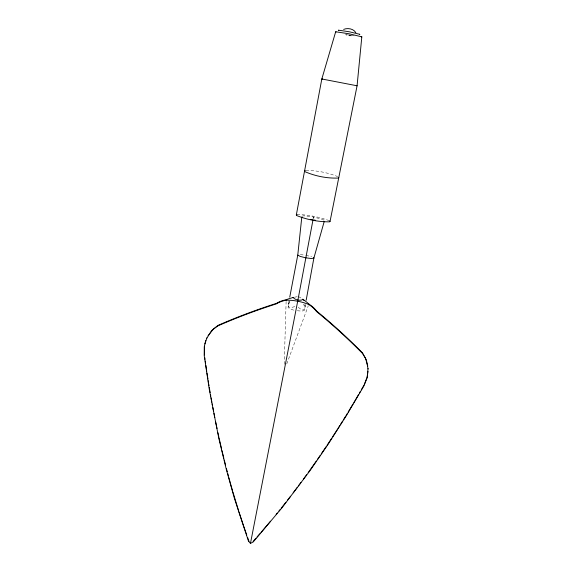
<?xml version="1.0" encoding="UTF-8"?>
<svg xmlns="http://www.w3.org/2000/svg" width="572" height="572" viewBox="0 0 572 572"><rect width="100%" height="100%" fill="white"/><g stroke="black" fill="none" stroke-linecap="round" stroke-linejoin="round"><path stroke-width="0.43" stroke-dasharray="2.86 2.15" d="M284.212 364.321L286.122 301.53M313.191 218.382L313.377 216.988L310.474 216.481L303.546 215.816L301.887 216.216L302.202 216.652M305.548 304.84L304.204 310.589L301.823 311.125L295.796 310.625M304.947 303.646L305.076 307.572L304.447 309.266C302.13 311.54 299.664 307.779 297.454 306.978M289.01 301.022L288.073 307.514L290.047 308.88L293.665 310.146M313.041 218.733L313.377 216.988L323.023 219.548L324.488 220.549L324.081 220.842M286.765 363.921L308.287 305.755M289.947 300.786L288.374 304.39L288.324 306.192C289.561 309.166 293.243 306.52 295.531 306.613M288.267 304.94L288.889 303.217L291.348 302.13M294.408 297.204L297.654 296.653M305.927 170.47C316.673 170.392 327.649 172.551 337.616 176.555M297.025 214.614C307.836 214.593 318.783 216.845 328.914 220.563M351.944 35.85L348.491 35.657L345.452 34.649M300.3 254.583L305.319 255.183M348.491 35.657L350.107 35.879M351.866 35.443L354.218 35.857M348.527 34.813L351.029 35.285M346.039 34.32L347.697 34.649M306.013 255.305L311.626 256.749M298.47 296.539L302.066 298.663M303.21 304.39L305.048 306.299L304.983 308.129"/><path stroke-width="0.86" d="M368.032 368.432L367.167 377.713L363.921 385.878L346.353 415.665L328.414 443.843L310.146 470.463L282.16 507.593L253.16 542.013L250.464 543.4L248.484 541.141L234.477 498.62L226.233 469.133L218.819 438.359L209.345 389.718L204.204 355.57L204.261 346.782L205.848 340.54M361.819 36.83L357.078 85.786L330.044 221.443L329.472 221.85C318.389 221.893 307.057 219.684 296.761 215.587L296.317 214.993L321.822 78.979L335.685 31.767L348.984 33.769L361.819 36.83L361.261 36.873M204.469 346.239L204.411 355.019M368.011 371.342L367.145 377.134L364.242 384.634M324.245 221.4L313.878 258.086L311.418 258.53L305.648 257.808L299.985 256.342L297.783 255.012L301.794 217.103M367.789 366.13L365.379 358.058L362.505 353.439A513.785 379.472 20.5 0 0 316.566 311.554A27.163 24.753 9.3 0 0 308.837 304.59L308.901 304.097L306.914 302.295L302.781 299.12M306.163 300.264L313.864 258.172M289.754 297.14L297.769 255.091M312.998 219.805L297.683 301.272L250.464 543.4M217.768 325.933A509.616 376.254 -0.5 0 1 276.283 303.882A27.163 24.753 9.7 0 1 286.079 300.257L286.172 299.764L288.645 298.813L293.593 297.368M204.819 343.886L206.928 337.823M206.721 338.359L211.576 330.63L217.953 325.404A509.001 375.99 -0.5 0 1 276.39 303.389M355.62 399.621L358.673 394.344M359.545 392.835L360.424 391.327M361.297 389.818L363.914 385.292M346.367 415.05L347.247 413.585M348.126 412.112L352.981 404.046M353.861 402.574L355.183 400.371M337.923 428.571L339.797 425.568M340.733 424.067L342.614 421.056M343.55 419.555L345.896 415.801M208.051 335.778L213.335 329.157L217.76 325.918M331.767 438.088L327.02 445.323M332.718 436.622L337.451 429.322M320.327 455.262L317.331 459.595M321.278 453.846L326.061 446.746M316.309 461.053L308.151 472.622M303.525 478.986L306.606 474.739M293.193 492.828L297.333 487.33M298.37 485.957L300.958 482.525M285.907 502.223L281.138 508.265M287.466 500.221L290.597 496.224M276.133 514.428L277.248 513.055M278.914 511.003L280.03 509.631M270.556 521.199L261.011 532.418M255.941 538.223L253.067 541.505M257.064 536.936L259.888 533.712M338.788 177.563L338.224 178.064C326.977 178.478 315.308 176.169 304.99 171.686L304.569 170.992L305.312 170.535M296.317 214.993L297.025 214.614M343.636 29.408C347.669 27.685 353.489 28.693 355.834 32.625M359.416 34.363L359.867 34.32L349.342 31.782L338.424 30.166L338.781 30.359M322.494 79.022L321.822 78.979L357.078 85.786L356.356 85.564M313.735 219.934L315.215 220.191M310.789 219.341L312.262 219.648M335.685 31.767L336.122 31.996M329.472 220.828L330.044 221.443M362.491 352.888L366.43 360.067L368.046 369.004M313.635 257.707L313.878 258.086M249.042 541.234L248.741 540.697M293.057 297.504C295.388 300.136 300.107 301.087 303.231 299.449L303.882 300.493M243.643 526.154L246.746 534.992M247.59 537.408L248.52 540.118M239.039 512.19L243.372 525.332M238.781 511.354L232.897 491.927M230.416 483.354L232.396 490.211M226.398 468.468L227.291 471.771M227.742 473.43L228.407 475.911M228.85 477.563L230.194 482.525M223.859 458.329L221.993 450.672M224.288 460.017L225.554 465.086M218.997 437.73L221.593 448.941M215.623 421.864L217.038 428.542M217.932 432.718L218.819 436.894M212.798 407.378L213.628 411.64M213.957 413.341L214.786 417.603M210.16 392.614L209.273 387.444M210.467 394.358L210.775 396.096M211.082 397.84L211.847 402.188M212.155 403.932L212.462 405.67M206.992 373.094L207.929 379.007M208.201 380.695L208.465 382.382M208.737 384.069L209.002 385.757M204.776 357.6L205.019 359.323M205.269 361.054L205.634 363.635M205.877 365.358L206.735 371.392M316.616 311.054A513.163 379.2 20.6 0 1 362.476 352.895M308.901 304.097A27.127 24.725 9.3 0 1 316.609 311.061M308.837 304.59A40.927 37.051 9.4 0 0 297.683 301.272A40.927 37.051 9.7 0 0 286.079 300.257M276.398 303.403A27.127 24.725 9.7 0 1 286.172 299.764"/></g></svg>
